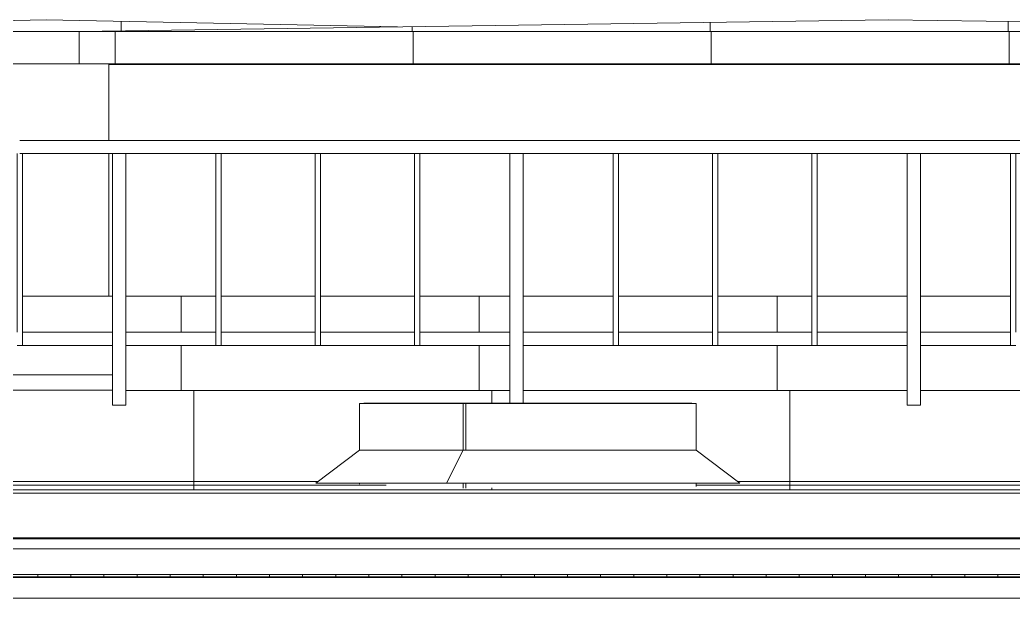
# Model space of a CAD drawing. Header units: millimetres. Extents: x -515342 to 330399, y -224905 to 507333.
# Drawn here: x 228198 to 231198, y 15355 to 17103 of the extents above; entities that cross this region are included whole.
import ezdxf

# ---------------------------------------------------------------- set-up
doc = ezdxf.new("R2010")
doc.units = ezdxf.units.MM
doc.layers.get('0').update_dxf_attribs({"lineweight": 0})
for name, color, linetype, lineweight in [('Витраж', 7, 'Continuous', 0), ('Крыша', 7, 'Continuous', 0), ('Крыша штриховка', 7, 'Continuous', 0), ('Обобщенные модели', 7, 'Continuous', 0), ('Ограждение', 7, 'Continuous', 0), ('Стены', 7, 'Continuous', 0), ('Стены внутренние', 7, 'Continuous', 0), ('Стены наружные', 7, 'Continuous', 0), ('Стены штриховка поверхности', 7, 'Continuous', 0)]:
    doc.layers.add(name, color=color, linetype=linetype, lineweight=lineweight)

# ---------------------------------------------------------------- blocks, each defined once
blk = doc.blocks.new('ASVP_ОМ_Водосточный желоб - Желоб 125-9912284-О_АР_Эскиз_Фасад 1-12 копия 1')
at = {"layer": 'Обобщенные модели'}
for p, q in [((16793.4, 13350), (195, 13350)), ((195, 13287.5), (16885.9, 13287.5))]:
    blk.add_line(p, q, dxfattribs=at)
blk = doc.blocks.new('FP_273-О_АР_Эскиз_Фасад 1-12 копия 1')
at = {"layer": 'Обобщенные модели'}
for p, q in [((16885.9, 13358.6), (195, 13358.6)), ((4929, 13353.1), (4929, 13359)), ((5029, 13353.1), (5029, 13359)), ((5129, 13353.1), (5129, 13359)), ((5229, 13353.1), (5229, 13359)), ((5329, 13353.1), (5329, 13359)), ((5429, 13353.1), (5429, 13359)), ((5529, 13353.1), (5529, 13359)), ((5629, 13353.1), (5629, 13359)), ((5729, 13353.1), (5729, 13359)), ((5829, 13353.1), (5829, 13359)), ((5929, 13353.1), (5929, 13359)), ((6029, 13353.1), (6029, 13359)), ((6129, 13353.1), (6129, 13359)), ((6229, 13353.1), (6229, 13359)), ((6329, 13353.1), (6329, 13359)), ((6429, 13353.1), (6429, 13359)), ((6529, 13353.1), (6529, 13359)), ((6629, 13353.1), (6629, 13359)), ((6729, 13353.1), (6729, 13359)), ((6829, 13353.1), (6829, 13359)), ((6929, 13353.1), (6929, 13359)), ((7029, 13353.1), (7029, 13359)), ((7129, 13353.1), (7129, 13359)), ((7229, 13353.1), (7229, 13359)), ((7329, 13353.1), (7329, 13359)), ((7429, 13353.1), (7429, 13359)), ((7529, 13353.1), (7529, 13359)), ((7629, 13353.1), (7629, 13359)), ((7729, 13353.1), (7729, 13359)), ((7829, 13353.1), (7829, 13359))]:
    blk.add_line(p, q, dxfattribs=at)
blk = doc.blocks.new('Влж_Решетка для желоба - Решетка 125-9884270-О_АР_Эскиз_Фасад 1-12 копия 1')
at = {"layer": 'Обобщенные модели'}
h = blk.add_hatch(dxfattribs=at)
h.set_pattern_fill('FP_14', color=256, style=0, pattern_type=2)
h.set_pattern_definition([(0, (-71.02, 0), (0, 100), []), (90, (-71.02, 0), (-100, 6e-15), [])])
h.paths.add_polyline_path([(16853.8, 13350), (16885.9, 13350), (16885.9, 13352), (195, 13352), (195, 13350), (16793.4, 13350)])
for p, q in [((195, 13352), (16885.9, 13352)), ((195, 13350), (16793.4, 13350))]:
    blk.add_line(p, q, dxfattribs=at)
blk.add_blockref('FP_273-О_АР_Эскиз_Фасад 1-12 копия 1', (0, 0), dxfattribs=at)
blk = doc.blocks.new('СД_Люблино_Фасады_rvt-1-О_АР_Эскиз_Фасад 1-12 копия 1')
at = {"layer": 'Обобщенные модели', "lineweight": 9}
for name in ['Влж_Решетка для желоба - Решетка 125-9884270-О_АР_Эскиз_Фасад 1-12 копия 1', 'ASVP_ОМ_Водосточный желоб - Желоб 125-9912284-О_АР_Эскиз_Фасад 1-12 копия 1']:
    blk.add_blockref(name, (0, 0), dxfattribs=at)
blk = doc.blocks.new('Ограждение - Ограждение-9809147-О_АР_Эскиз_Фасад 1-12 копия 1')
at = {"layer": 'Ограждение'}
for p, q in [((145, 13605), (16885, 13605)), ((16885, 13470), (145, 13470)), ((143.8, 13466.7), (16886.2, 13466.7)), ((127.3, 13436.4), (16902.7, 13436.4))]:
    blk.add_line(p, q, dxfattribs=at)
blk = doc.blocks.new('Прямоугольный импост - АР_Импост_40х40 _стойка ограждения на кровле_-10057260-О_АР_Эскиз_Фасад 1-12 копия 1')
at = {"layer": 'Витраж'}
for p, q in [((975, 14671), (675, 14671)), ((675, 14631), (975, 14631))]:
    blk.add_line(p, q, dxfattribs=at)
blk = doc.blocks.new('Прямоугольный импост - АР_Импост_16х16 _вертикальное заполнение ограждений_-10061087-О_АР_Эскиз_Фасад 1-12 копия 1')
at = {"layer": 'Витраж'}
for p, q in [((16332, 14631), (16332, 14091)), ((16348, 14091), (16348, 14631)), ((16348, 14051), (16332, 14051))]:
    blk.add_line(p, q, dxfattribs=at)
blk = doc.blocks.new('Прямоугольный импост - АР_Импост_40х40 _стойка ограждения на кровле_-V422-О_АР_Эскиз_Фасад 1-12 копия 1')
at = {"layer": 'Витраж'}
for p, q in [((655, 14631), (695, 14631)), ((655, 14631), (655, 14071)), ((695, 14071), (695, 14631))]:
    blk.add_line(p, q, dxfattribs=at)
blk = doc.blocks.new('Прямоугольный импост - АР_Импост_40х40 _поручень ограждения на кровле_-10061107-О_АР_Эскиз_Фасад 1-12 копия 1')
at = {"layer": 'Витраж'}
for p, q in [((50548, 14051), (50548, 14091)), ((50820, 14091), (50548, 14091)), ((50820, 14091), (50820, 14051)), ((50548, 14051), (50820, 14051))]:
    blk.add_line(p, q, dxfattribs=at)
blk = doc.blocks.new('Прямоугольный импост - АР_Импост_40х40 _поручень ограждения на кровле_-10061089-О_АР_Эскиз_Фасад 1-12 копия 1')
at = {"layer": 'Витраж'}
for p, q in [((50248, 14051), (50248, 14091)), ((50532, 14091), (50248, 14091)), ((50532, 14091), (50532, 14051)), ((50248, 14051), (50532, 14051))]:
    blk.add_line(p, q, dxfattribs=at)
blk = doc.blocks.new('Прямоугольный импост - АР_Импост_40х40 _стойка ограждения на кровле_-V423-О_АР_Эскиз_Фасад 1-12 копия 1')
at = {"layer": 'Витраж'}
for p, q in [((14755, 14071), (14755, 13871)), ((14795, 13871), (14795, 14071)), ((14795, 13871), (14755, 13871))]:
    blk.add_line(p, q, dxfattribs=at)
blk = doc.blocks.new('Прямоугольный импост - АР_Импост_40х40 _стойка ограждения на кровле_-V425-О_АР_Эскиз_Фасад 1-12 копия 1')
at = {"layer": 'Витраж'}
for p, q in [((8755, 14071), (8755, 13877.2)), ((8795, 13877.2), (8795, 14071))]:
    blk.add_line(p, q, dxfattribs=at)

msp = doc.modelspace()

# ---------------------------------------------------------------- hatches: boundary and pattern name
at = {"layer": 'Крыша штриховка'}
h = msp.add_hatch(dxfattribs=at)
h.set_pattern_fill('FP_66', color=256, style=0, pattern_type=2)
h.set_pattern_definition([(0, (226703.4, 16101.3), (0, 1070.73), []), (90, (226703.4, 16101.3), (-900, 6e-14), [])])
h.paths.add_polyline_path([(228377.4121, 17067.9355), (229329.3301, 17081.9092), (228277.4437, 17102.9355), (227080.0378, 17077.9753), (227713.3997, 17067.9355)])
h = msp.add_hatch(dxfattribs=at)
h.set_pattern_fill('FP_68', color=256, style=0, pattern_type=2)
h.set_pattern_definition([(0, (228482.4, 16101.3), (0, 1070.73), []), (90, (228482.4, 16101.3), (-900, 6e-14), [])])
h.paths.add_polyline_path([(228377.4121, 17067.9355), (233307.4121, 17067.9355), (230820.6738, 17102.9355), (228434.6576, 17068.7555)])
h = msp.add_hatch(dxfattribs=at)
h.set_pattern_fill('FP_67', color=256, style=0, pattern_type=2)
h.set_pattern_definition([(0, (228482, 15168), (0, 10000), []), (90, (228482.4, 15167.7), (-900, 6e-14), [])])
h.paths.add_polyline_path([(231118.6751, 16969.7355), (233307.4121, 16969.7355), (233307.4121, 17067.9355), (228377.4121, 17067.9355), (228377.4121, 16969.7355), (230224.0026, 16969.7355)])
h = msp.add_hatch(dxfattribs=at)
h.set_pattern_fill('FP_51', color=256, style=0, pattern_type=2)
h.set_pattern_definition([(0, (223323.4, 15669.6), (0, 502.986), []), (90, (223323.4, 15669.6), (-900, 6e-14), [])])
h.paths.add_polyline_path([(226197.9763, 15707.3947), (226283.783, 15707.3947), (226418.5017, 15802.7355), (226418.5017, 15943.9355), (227278.3997, 15944.9355), (227278.3997, 15982.8911), (226118.3997, 15982.8911), (226118.3997, 15938.7355), (226078.3997, 15938.7355), (226078.3997, 15982.8911), (224918.3997, 15982.8911), (224918.3997, 15938.7355), (224878.3997, 15938.7355), (224878.3997, 15982.8911), (224018.3997, 15982.8911), (224018.3997, 15944.9355), (224771.9318, 15943.9355), (224771.9318, 15802.7355), (224905.4519, 15707.3947), (225974.3082, 15707.3947)])
h.paths.add_polyline_path([(230447.6707, 15707.3947), (231788.0216, 15707.3947), (231921.5244, 15802.7355), (231921.5244, 15943.9355), (232078.3997, 15944.9355), (232078.3997, 15982.8911), (230918.3997, 15982.8911), (230918.3997, 15938.7355), (230878.3997, 15938.7355), (230878.3997, 15982.8911), (229718.3997, 15982.8911), (229718.3997, 15944.9355), (230241.067, 15943.9355), (230241.067, 15802.7355), (230366.9437, 15707.3947), (230373.0952, 15707.3947)])
h.paths.add_polyline_path([(229098.5731, 15707.3947), (229224.4498, 15802.7355), (229224.4498, 15943.9355), (229678.3997, 15944.9355), (229678.3997, 15982.8911), (228518.3997, 15982.8911), (228518.3997, 15938.7355), (228478.3997, 15938.7355), (228478.3997, 15983.3947), (227318.3997, 15982.8911), (227318.3997, 15944.9355), (227506.5296, 15943.9355), (227506.5296, 15802.7355), (227641.2483, 15707.3947), (229092.4216, 15707.3947)])
h.paths.add_polyline_path([(234622.1658, 15707.3947), (234753.2008, 15802.7355), (234753.2008, 15943.9355), (235528.3997, 15944.9355), (235528.3997, 15983.3947), (234518.3997, 15983.3947), (234518.3997, 15938.7355), (234478.3997, 15938.7355), (234478.3997, 15983.3947), (233318.3997, 15982.8911), (233318.3997, 15938.7355), (233278.3997, 15938.7355), (233278.3997, 15983.3947), (232118.3997, 15982.8911), (232118.3997, 15944.9355), (232999.7322, 15943.9355), (232999.7322, 15802.7355), (233133.235, 15707.3947), (234615.7622, 15707.3947)])
h.paths.add_polyline_path([(223648.3997, 15770.4707), (223693.5849, 15802.7355), (223693.5849, 15943.9355), (223978.3997, 15944.9355), (223978.3997, 15982.8911), (223648.3997, 15982.8911), (223648.3997, 15802.7355)])
h = msp.add_hatch(dxfattribs=at)
h.set_pattern_fill('FP_52', color=256, style=0, pattern_type=2)
h.set_pattern_definition([(0, (223323.4, 15696), (0, 164.134), []), (90, (223323.4, 15696), (-900, 6e-14), [])])
h.paths.add_polyline_path([(227316.317, 15682.9355), (240158.3997, 15682.9355), (240158.3997, 15707.3947), (239847.7564, 15707.3758), (239853.9912, 15702.7355), (239719.63, 15701.9355), (239719.63, 15700.0643), (239372.2235, 15688.7839), (238685.049, 15694.4868), (238685.049, 15702.7355), (238550.6879, 15702.7355), (238556.9481, 15707.3947), (235942.5133, 15707.3947), (235948.9169, 15702.7355), (235811.4783, 15702.7355), (235811.4783, 15699.3817), (235410.6448, 15688.5894), (234753.2008, 15695.1693), (234753.2008, 15702.7355), (234615.7622, 15702.7355), (234622.1658, 15707.3947), (233133.235, 15707.3947), (233139.7592, 15702.7355), (232999.7322, 15702.7355), (232999.7322, 15697.7411), (232536.8976, 15687.6394), (231921.5244, 15695.2371), (231921.5244, 15702.7355), (231781.4975, 15702.7355), (231788.0216, 15707.3947), (230366.9437, 15707.3947), (230373.0952, 15702.7355), (230241.067, 15702.7355), (230241.067, 15692.8905), (229537.637, 15687.7493), (229224.4498, 15699.2966), (229224.4498, 15702.7355), (229092.4216, 15702.7355), (229098.5731, 15707.3947), (227641.2483, 15707.3947), (227647.8319, 15702.7355), (227506.5296, 15701.679), (227506.5296, 15696.5198), (226940.1802, 15687.9562), (226418.5017, 15697.2531), (226418.5017, 15702.7355), (226278.2777, 15703.4986), (226283.783, 15707.3947), (224905.4519, 15707.3947), (224911.9769, 15702.7355), (224771.9318, 15702.7355), (224771.9318, 15696.8195), (224156.9825, 15689.2125), (223693.5849, 15699.3073), (223693.5849, 15702.7355), (223648.3997, 15702.7355), (223648.3997, 15688.4347), (223518.3997, 15688.4347), (223518.3997, 15682.9355), (227092.6488, 15682.9355)])
at = {"layer": 'Стены штриховка поверхности'}
h = msp.add_hatch(dxfattribs=at)
h.set_pattern_fill('FP_187', color=256, style=0, pattern_type=2)
h.set_pattern_definition([(0, (226723, 15168), (0, 10000), []), (90, (226723.4, 15167.7), (-900, 6e-14), [])])
h.paths.add_polyline_path([(227906.3997, 16029.9355), (228478.3997, 16029.9355), (228478.3997, 16118.7355), (227593.3997, 16118.7355), (227593.3997, 16029.9355), (227890.3997, 16029.9355)])
h.paths.add_polyline_path([(228206.3997, 16158.7355), (228478.3997, 16158.7355), (228478.3997, 16267.7355), (228206.3997, 16267.7355)])
h.paths.add_polyline_path([(228190.3997, 16158.7355), (228190.3997, 16267.7355), (227906.3997, 16267.7355), (227906.3997, 16158.7355), (227987.3213, 16158.7355)])
h.paths.add_polyline_path([(227890.3997, 16158.7355), (227890.3997, 16267.7355), (227606.3997, 16267.7355), (227606.3997, 16158.7355)])
h = msp.add_hatch(dxfattribs=at)
h.set_pattern_fill('FP_203', color=256, style=0, pattern_type=2)
h.set_pattern_definition([(0, (233182, 15168), (0, 10000), []), (90, (233182.4, 15167.7), (-900, 6e-14), [])])
h.paths.add_polyline_path([(229329.3301, 15982.8911), (229678.3997, 15983.3947), (229678.3997, 16118.7355), (228518.3997, 16118.7355), (228518.3997, 15982.8911), (229105.662, 15982.8911)])
h.paths.add_polyline_path([(230918.3997, 15982.8911), (232078.3997, 15983.3947), (232078.3997, 16118.7355), (230918.3997, 16118.7355), (230918.3997, 15983.3947)])
h.paths.add_polyline_path([(230878.3997, 15982.8911), (230878.3997, 16118.7355), (229718.3997, 16118.7355), (229718.3997, 15982.8911), (230671.3388, 15982.8911)])
h.paths.add_polyline_path([(233131.6882, 15982.8911), (233187.4121, 15983.3947), (233187.4121, 16118.7355), (232118.3997, 16118.7355), (232118.3997, 15982.8911), (233057.4121, 15982.8911)])
h.paths.add_polyline_path([(231490.3997, 16158.7355), (231490.3997, 16267.7355), (231206.3997, 16267.7355), (231206.3997, 16158.7355)])
h.paths.add_polyline_path([(231506.3997, 16158.7355), (231790.3997, 16158.7355), (231790.3997, 16267.7355), (231506.3997, 16267.7355), (231506.3997, 16166.7768)])
h.paths.add_polyline_path([(228518.3997, 16158.7355), (228790.3997, 16158.7355), (228790.3997, 16267.7355), (228518.3997, 16267.7355), (228518.3997, 16166.7768)])
h.paths.add_polyline_path([(231118.6751, 16158.7355), (231190.3997, 16158.7355), (231190.3997, 16267.7355), (230918.3997, 16267.7355), (230918.3997, 16158.7355)])
h.paths.add_polyline_path([(229678.3997, 16158.7355), (229678.3997, 16267.7355), (229406.3997, 16267.7355), (229406.3997, 16158.7355), (229552.9982, 16158.7355)])
h.paths.add_polyline_path([(229718.3997, 16158.7355), (229990.3997, 16158.7355), (229990.3997, 16267.7355), (229718.3997, 16267.7355), (229718.3997, 16166.7768)])
h.paths.add_polyline_path([(233131.6882, 16158.7355), (233187.4121, 16158.7355), (233187.4121, 16267.7355), (233006.3997, 16267.7355), (233006.3997, 16158.7355), (233057.4121, 16158.7355)])
h.paths.add_polyline_path([(231806.3997, 16158.7355), (232078.3997, 16158.7355), (232078.3997, 16267.7355), (231806.3997, 16267.7355)])
h.paths.add_polyline_path([(230671.3388, 16158.7355), (230878.3997, 16158.7355), (230878.3997, 16267.7355), (230606.3997, 16267.7355), (230606.3997, 16158.7355)])
h.paths.add_polyline_path([(229090.3997, 16158.7355), (229090.3997, 16267.7355), (228806.3997, 16267.7355), (228806.3997, 16158.7355), (228881.9938, 16158.7355)])
h.paths.add_polyline_path([(230306.3997, 16158.7355), (230590.3997, 16158.7355), (230590.3997, 16267.7355), (230306.3997, 16267.7355)])
h.paths.add_polyline_path([(232118.3997, 16158.7355), (232390.3997, 16158.7355), (232390.3997, 16267.7355), (232118.3997, 16267.7355), (232118.3997, 16166.7768)])
h.paths.add_polyline_path([(232406.3997, 16158.7355), (232690.3997, 16158.7355), (232690.3997, 16267.7355), (232406.3997, 16267.7355), (232406.3997, 16166.7768)])
h.paths.add_polyline_path([(232908.0201, 16158.7355), (232990.3997, 16158.7355), (232990.3997, 16267.7355), (232706.3997, 16267.7355), (232706.3997, 16158.7355)])
h.paths.add_polyline_path([(229329.3301, 16158.7355), (229390.3997, 16158.7355), (229390.3997, 16267.7355), (229106.3997, 16267.7355), (229106.3997, 16158.7355)])
h.paths.add_polyline_path([(230224.0026, 16158.7355), (230290.3997, 16158.7355), (230290.3997, 16267.7355), (230006.3997, 16267.7355), (230006.3997, 16158.7355)])
h = msp.add_hatch(dxfattribs=at)
h.set_pattern_fill('FP_182', color=256, style=0, pattern_type=2)
h.set_pattern_definition([(0, (229536, 15168), (0, 10000), []), (90, (229535.6, 15167.74), (-366.06, 2e-14), [])])
h.paths.add_polyline_path([(229537.637, 15687.7493), (229537.637, 15702.7355), (229228.5171, 15702.7355), (229229.0459, 15699.1271), (229329.3301, 15695.4296)])
h.paths.add_polyline_path([(229228.5171, 15802.7355), (229537.637, 15802.7355), (229537.637, 15943.9355), (229228.5171, 15943.9355)])
h = msp.add_hatch(dxfattribs=at)
h.set_pattern_fill('FP_183', color=256, style=0, pattern_type=2)
h.set_pattern_definition([(0, (229542, 15168), (0, 10000), []), (90, (229542.2, 15167.7), (-822.2, 5e-14), [])])
h.paths.add_polyline_path([(229537.637, 15687.7493), (229546.7724, 15687.8161), (229546.7724, 15702.7355), (229537.637, 15702.7355), (229537.637, 15698.6699)])
h.paths.add_polyline_path([(229546.7724, 15802.7355), (229546.7724, 15943.9355), (229537.637, 15943.9355), (229537.637, 15802.7355)])

# ---------------------------------------------------------------- linework, layer by layer
at = {"layer": 'Крыша'}
for p, q in [((227080.0378, 17077.9753), (228277.4437, 17102.9355)), ((228277.4437, 17102.9355), (229339.1635, 17081.7127)), ((228377.4121, 17067.9355), (230820.6738, 17102.9355)), ((230820.6738, 17102.9355), (233307.4121, 17067.9355)), ((235498.3997, 17067.9355), (223133.3997, 17067.9355)), ((228377.4121, 16969.7355), (228377.4121, 17067.9355)), ((235408.3997, 16969.7355), (223133.3997, 16969.7355)), ((228478.3997, 16029.9355), (227593.3997, 16029.9355)), ((227593.3997, 15983.3947), (228478.3997, 15983.3947)), ((230227.8642, 15944.9355), (229237.6526, 15944.9355)), ((227641.2483, 15707.3947), (229098.5731, 15707.3947)), ((230366.9437, 15707.3947), (231788.0216, 15707.3947)), ((324758.3997, 15682.9355), (223518.3997, 15682.9355))]:
    msp.add_line(p, q, dxfattribs=at)
at = {"layer": 'Стены'}
for p, q in [((229224.4498, 15802.7355), (229092.4216, 15702.7355)), ((229224.4498, 15802.7355), (230241.067, 15802.7355)), ((229537.637, 15802.7355), (229486.9561, 15702.7355)), ((230241.067, 15802.7355), (230373.0952, 15702.7355)), ((230373.0952, 15702.7355), (229092.4216, 15702.7355))]:
    msp.add_line(p, q, dxfattribs=at)
at = {"layer": 'Стены внутренние'}
for p, q in [((235408.3997, 16967.7355), (228467.4121, 16967.7355)), ((228467.4121, 16967.7355), (228467.4121, 16738.7355)), ((229898.3997, 16967.7355), (229898.3997, 16969.7355)), ((228467.4121, 16698.7355), (228467.4121, 16267.7355)), ((228206.3997, 16267.7355), (228478.3997, 16267.7355)), ((228518.3997, 16267.7355), (228790.3997, 16267.7355)), ((228806.3997, 16267.7355), (229090.3997, 16267.7355)), ((229106.3997, 16267.7355), (229390.3997, 16267.7355)), ((229406.3997, 16267.7355), (229678.3997, 16267.7355)), ((229718.3997, 16267.7355), (229990.3997, 16267.7355)), ((230006.3997, 16267.7355), (230290.3997, 16267.7355)), ((230306.3997, 16267.7355), (230590.3997, 16267.7355)), ((230606.3997, 16267.7355), (230878.3997, 16267.7355)), ((230918.3997, 16267.7355), (231190.3997, 16267.7355))]:
    msp.add_line(p, q, dxfattribs=at)
at = {"layer": 'Стены наружные'}
for p, q in [((228518.3997, 15982.8911), (229678.3997, 15982.8911)), ((229718.3997, 15982.8911), (230878.3997, 15982.8911)), ((230918.3997, 15982.8911), (232078.3997, 15982.8911)), ((229224.4498, 15802.7355), (229224.4498, 15943.9355)), ((230241.067, 15943.9355), (229224.4498, 15943.9355)), ((229537.637, 15802.7355), (229537.637, 15943.9355)), ((230241.067, 15802.7355), (230241.067, 15943.9355)), ((229224.4498, 15699.2966), (229224.4498, 15702.7355)), ((229537.637, 15687.7493), (229537.637, 15702.7355)), ((230241.067, 15692.8905), (230241.067, 15702.7355))]:
    msp.add_line(p, q, dxfattribs=at)

# ---------------------------------------------------------------- block references
msp.add_blockref('СД_Люблино_Фасады_rvt-1-О_АР_Эскиз_Фасад 1-12 копия 1', (223323.3997, 2067.7355))
at = {"layer": 'Витраж'}
for name, p in [('Прямоугольный импост - АР_Импост_40х40 _стойка ограждения на кровле_-10057260-О_АР_Эскиз_Фасад 1-12 копия 1', (227523.3997, 2067.7355)), ('Прямоугольный импост - АР_Импост_40х40 _стойка ограждения на кровле_-10057260-О_АР_Эскиз_Фасад 1-12 копия 1', (227823.3997, 2067.7355)), ('Прямоугольный импост - АР_Импост_40х40 _стойка ограждения на кровле_-10057260-О_АР_Эскиз_Фасад 1-12 копия 1', (228123.3997, 2067.7355)), ('Прямоугольный импост - АР_Импост_40х40 _стойка ограждения на кровле_-10057260-О_АР_Эскиз_Фасад 1-12 копия 1', (228423.3997, 2067.7355)), ('Прямоугольный импост - АР_Импост_40х40 _стойка ограждения на кровле_-10057260-О_АР_Эскиз_Фасад 1-12 копия 1', (228723.3997, 2067.7355)), ('Прямоугольный импост - АР_Импост_40х40 _стойка ограждения на кровле_-10057260-О_АР_Эскиз_Фасад 1-12 копия 1', (229023.3997, 2067.7355)), ('Прямоугольный импост - АР_Импост_40х40 _стойка ограждения на кровле_-10057260-О_АР_Эскиз_Фасад 1-12 копия 1', (229323.3997, 2067.7355)), ('Прямоугольный импост - АР_Импост_40х40 _стойка ограждения на кровле_-10057260-О_АР_Эскиз_Фасад 1-12 копия 1', (229623.3997, 2067.7355)), ('Прямоугольный импост - АР_Импост_40х40 _стойка ограждения на кровле_-10057260-О_АР_Эскиз_Фасад 1-12 копия 1', (229923.3997, 2067.7355)), ('Прямоугольный импост - АР_Импост_40х40 _стойка ограждения на кровле_-10057260-О_АР_Эскиз_Фасад 1-12 копия 1', (230223.3997, 2067.7355)), ('Прямоугольный импост - АР_Импост_40х40 _стойка ограждения на кровле_-10057260-О_АР_Эскиз_Фасад 1-12 копия 1', (230523.3997, 2067.7355)), ('Прямоугольный импост - АР_Импост_16х16 _вертикальное заполнение ограждений_-10061087-О_АР_Эскиз_Фасад 1-12 копия 1', (211858.3997, 2067.7355)), ('Прямоугольный импост - АР_Импост_40х40 _стойка ограждения на кровле_-V422-О_АР_Эскиз_Фасад 1-12 копия 1', (227823.3997, 2067.7355)), ('Прямоугольный импост - АР_Импост_16х16 _вертикальное заполнение ограждений_-10061087-О_АР_Эскиз_Фасад 1-12 копия 1', (212458.3997, 2067.7355)), ('Прямоугольный импост - АР_Импост_16х16 _вертикальное заполнение ограждений_-10061087-О_АР_Эскиз_Фасад 1-12 копия 1', (212758.3997, 2067.7355)), ('Прямоугольный импост - АР_Импост_16х16 _вертикальное заполнение ограждений_-10061087-О_АР_Эскиз_Фасад 1-12 копия 1', (213058.3997, 2067.7355)), ('Прямоугольный импост - АР_Импост_40х40 _стойка ограждения на кровле_-V422-О_АР_Эскиз_Фасад 1-12 копия 1', (229023.3997, 2067.7355)), ('Прямоугольный импост - АР_Импост_16х16 _вертикальное заполнение ограждений_-10061087-О_АР_Эскиз_Фасад 1-12 копия 1', (213658.3997, 2067.7355)), ('Прямоугольный импост - АР_Импост_16х16 _вертикальное заполнение ограждений_-10061087-О_АР_Эскиз_Фасад 1-12 копия 1', (213958.3997, 2067.7355)), ('Прямоугольный импост - АР_Импост_16х16 _вертикальное заполнение ограждений_-10061087-О_АР_Эскиз_Фасад 1-12 копия 1', (214258.3997, 2067.7355)), ('Прямоугольный импост - АР_Импост_40х40 _стойка ограждения на кровле_-V422-О_АР_Эскиз_Фасад 1-12 копия 1', (230223.3997, 2067.7355)), ('Прямоугольный импост - АР_Импост_16х16 _вертикальное заполнение ограждений_-10061087-О_АР_Эскиз_Фасад 1-12 копия 1', (214858.3997, 2067.7355)), ('Прямоугольный импост - АР_Импост_40х40 _поручень ограждения на кровле_-10061107-О_АР_Эскиз_Фасад 1-12 копия 1', (177658.3997, 2067.7355)), ('Прямоугольный импост - АР_Импост_40х40 _поручень ограждения на кровле_-10061107-О_АР_Эскиз_Фасад 1-12 копия 1', (177970.3997, 2067.7355)), ('Прямоугольный импост - АР_Импост_40х40 _поручень ограждения на кровле_-10061089-О_АР_Эскиз_Фасад 1-12 копия 1', (178558.3997, 2067.7355)), ('Прямоугольный импост - АР_Импост_40х40 _поручень ограждения на кровле_-10061089-О_АР_Эскиз_Фасад 1-12 копия 1', (178858.3997, 2067.7355)), ('Прямоугольный импост - АР_Импост_40х40 _поручень ограждения на кровле_-10061107-О_АР_Эскиз_Фасад 1-12 копия 1', (178858.3997, 2067.7355)), ('Прямоугольный импост - АР_Импост_40х40 _поручень ограждения на кровле_-10061107-О_АР_Эскиз_Фасад 1-12 копия 1', (179170.3997, 2067.7355)), ('Прямоугольный импост - АР_Импост_40х40 _поручень ограждения на кровле_-10061089-О_АР_Эскиз_Фасад 1-12 копия 1', (179758.3997, 2067.7355)), ('Прямоугольный импост - АР_Импост_40х40 _поручень ограждения на кровле_-10061089-О_АР_Эскиз_Фасад 1-12 копия 1', (180058.3997, 2067.7355)), ('Прямоугольный импост - АР_Импост_40х40 _поручень ограждения на кровле_-10061107-О_АР_Эскиз_Фасад 1-12 копия 1', (180058.3997, 2067.7355)), ('Прямоугольный импост - АР_Импост_40х40 _поручень ограждения на кровле_-10061107-О_АР_Эскиз_Фасад 1-12 копия 1', (180370.3997, 2067.7355)), ('Прямоугольный импост - АР_Импост_40х40 _стойка ограждения на кровле_-V423-О_АР_Эскиз_Фасад 1-12 копия 1', (213723.3997, 2067.7355)), ('Прямоугольный импост - АР_Импост_40х40 _стойка ограждения на кровле_-V425-О_АР_Эскиз_Фасад 1-12 копия 1', (220923.3997, 2067.7355)), ('Прямоугольный импост - АР_Импост_40х40 _стойка ограждения на кровле_-V423-О_АР_Эскиз_Фасад 1-12 копия 1', (216123.3997, 2067.7355))]:
    msp.add_blockref(name, p, dxfattribs=at)
at = {"layer": 'Ограждение'}
msp.add_blockref('Ограждение - Ограждение-9809147-О_АР_Эскиз_Фасад 1-12 копия 1', (223323.3997, 2067.7355), dxfattribs=at)

doc.saveas('drawing.dxf')
